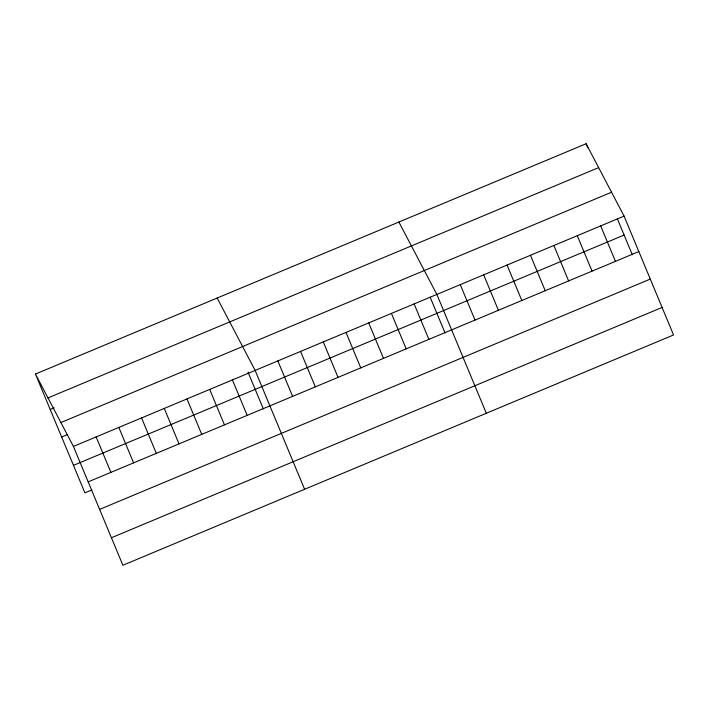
<?xml version="1.0" encoding="UTF-8"?>
<svg xmlns="http://www.w3.org/2000/svg" width="709" height="709" viewBox="0 0 709 709"><rect width="100%" height="100%" fill="white"/><g stroke="black" fill="none" stroke-linecap="round" stroke-linejoin="round"><path stroke-width="1.06" d="M35.45 374.042L586.113 143.732L624.08 216.121L673.55 334.958L122.887 565.268L73.417 446.422L35.45 374.042L84.92 492.879L91.833 489.99M47.982 397.926L598.644 167.625M50.206 409.483L54.159 407.835M60.894 422.537L611.548 192.236M61.656 437.001L67.585 434.528M73.417 446.422L624.08 216.121M73.461 465.361L624.124 235.051M88.173 481.872L638.836 251.562M99.632 509.39L650.295 279.089M111.437 537.741L662.091 307.44M398.883 222.041L436.859 294.421L486.321 413.267M217.167 298.037L255.143 370.426L304.604 489.263M586.113 143.732L587.796 147.782M617.379 218.851L632.304 254.708M600.683 225.905L615.43 261.355M577.277 235.698L592.033 271.139M553.871 245.482L568.627 280.932M530.465 255.275L545.221 290.717M507.068 265.06L521.824 300.501M483.662 274.844L498.418 310.294M460.256 284.637L475.012 320.078M430.15 297.16L445.084 333.017M414.145 303.922L428.892 339.372M391.43 313.422L406.177 348.872M368.715 322.923L383.463 358.364M346.001 332.424L360.748 367.865M323.286 341.924L338.033 377.365M300.572 351.425L315.319 386.866M277.857 360.925L292.604 396.366M248.017 372.145L263.367 409.013M232.428 379.927L247.175 415.368M209.713 389.427L224.461 424.868M186.99 398.928L201.746 434.369M164.275 408.428L179.031 443.869M141.561 417.92L156.317 453.37M118.846 427.421L133.602 462.871M96.132 436.921L110.888 472.371"/></g></svg>
